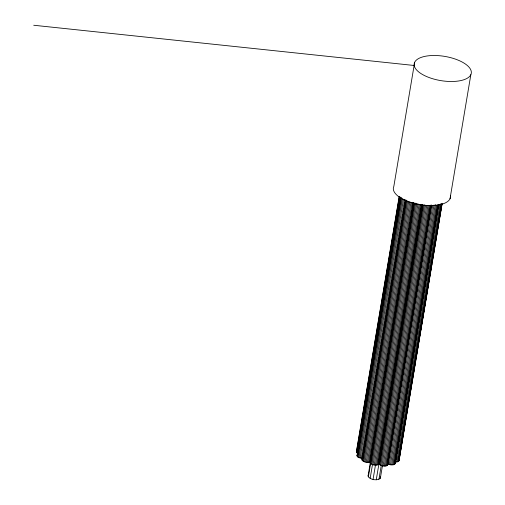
<?xml version="1.0" encoding="UTF-8"?>
<svg xmlns="http://www.w3.org/2000/svg" width="505" height="505" viewBox="0 0 505 505"><rect width="100%" height="100%" fill="white"/><g stroke="black" fill="none" stroke-linecap="round" stroke-linejoin="round"><path stroke-width="0.76" d="M370.468 461.589L368.025 476.265C370.354 479.901 377.008 481.057 380.341 478.267L382.556 465.061M380.341 478.267L380.113 476.84M414.643 62.311L393.831 186.389A28.943 12.271 9.5 0 0 420.236 204.733A28.943 12.271 9.5 0 0 450.466 195.593M400.408 197.505L357.49 453.357L356.366 451.798L399.152 196.723M356.454 452.316L399.367 196.464M356.833 452.846L399.752 196.994M362.382 458.483L358.127 457.29L357.003 455.731L400.313 197.543M357.092 456.249L400.534 197.076M357.471 456.779L400.907 197.815M358.127 457.29L401.696 197.55M359.011 457.745L402.447 198.781M360.065 458.111L403.501 199.147M361.214 458.363L404.65 199.399M422.369 204.872L378.712 464.303C376.13 465.913 372.027 465.2 370.07 462.896L370.203 461.911C367.539 462.826 363.928 462.384 362.072 460.124L405.553 199.86M405.648 200.169L361.99 459.607M362.072 460.124L405.685 200.296M362.457 460.655L406.153 200.132M363.114 461.166L406.809 200.643M363.998 461.614L407.693 201.097M365.046 461.98L408.747 201.463M366.194 462.233L409.896 201.716M367.362 462.359L410.931 202.619M368.467 462.346L412.036 202.6M369.439 462.195L413.008 202.448M369.982 462.378L413.551 202.638M370.07 462.896L413.765 202.379M370.449 463.432L414.151 202.909M368.353 476.998L370.695 463.016M371.106 463.944L414.807 203.42M371.989 464.392L415.817 203.098M370.159 478.405L372.507 464.417M373.043 464.758L416.871 203.464M374.192 465.01L418.02 203.717M375.36 465.137L419.055 204.613M373.056 479.409L375.531 464.644M376.465 465.124L420.16 204.601M377.431 464.966L421.132 204.449M378.201 464.688L421.763 204.948M378.712 464.303L422.275 204.563M376.269 479.75L378.876 464.209M431.365 205.03L387.575 465.244C385.119 466.841 381.553 466.046 379.312 464.366L422.881 204.626M379.968 464.878L423.537 205.137M380.852 465.332L424.553 204.809M378.939 479.333L381.281 465.345M381.906 465.698L425.608 205.175M383.055 465.951L426.757 205.428M384.223 466.071L427.918 205.554M385.328 466.058L429.029 205.541M386.3 465.907L429.995 205.383M387.064 465.629L430.759 205.106M387.575 465.244L431.15 205.289M431.649 205.213L388.212 464.177L390.416 464.796L393.654 464.751L395.15 463.622L438.592 204.658M389.267 464.543L432.703 205.579M390.416 464.796L433.984 205.055M391.583 464.922L435.278 204.399M392.688 464.903L436.257 205.163M393.654 464.751L437.223 205.011M394.424 464.474L437.986 204.733M394.929 464.089L438.378 204.916M438.637 204.575L395.459 461.98L397.536 461.816L399.032 460.686L442.077 204.052M396.564 461.968L439.741 204.557M397.536 461.816L440.84 203.629M398.3 461.538L441.477 204.127M399.032 460.686L404.038 429.837M404.297 428.284L404.562 426.725M404.821 425.172L415.647 360.627M415.905 359.068L416.17 357.515M416.429 355.956L420.21 333.407M420.476 331.848L431.819 264.191M432.084 262.638L441.995 203.534M398.811 461.153L441.989 203.742M450.024 198.768L470.837 74.689A28.943 12.271 9.5 0 0 433.372 55.493A28.943 12.271 9.5 0 0 424.004 75.314A28.943 12.271 9.5 0 0 470.837 74.689M356.366 451.798L356.587 451.331M357.003 455.731L357.224 455.264M368.12 475.577L368.631 474.978M33.721 25.25L414.201 65.486M398.565 459.632L398.95 460.169M378.933 463.836L379.312 464.366M395.068 463.104L395.15 463.622M387.714 464.253L387.796 464.77"/></g></svg>
